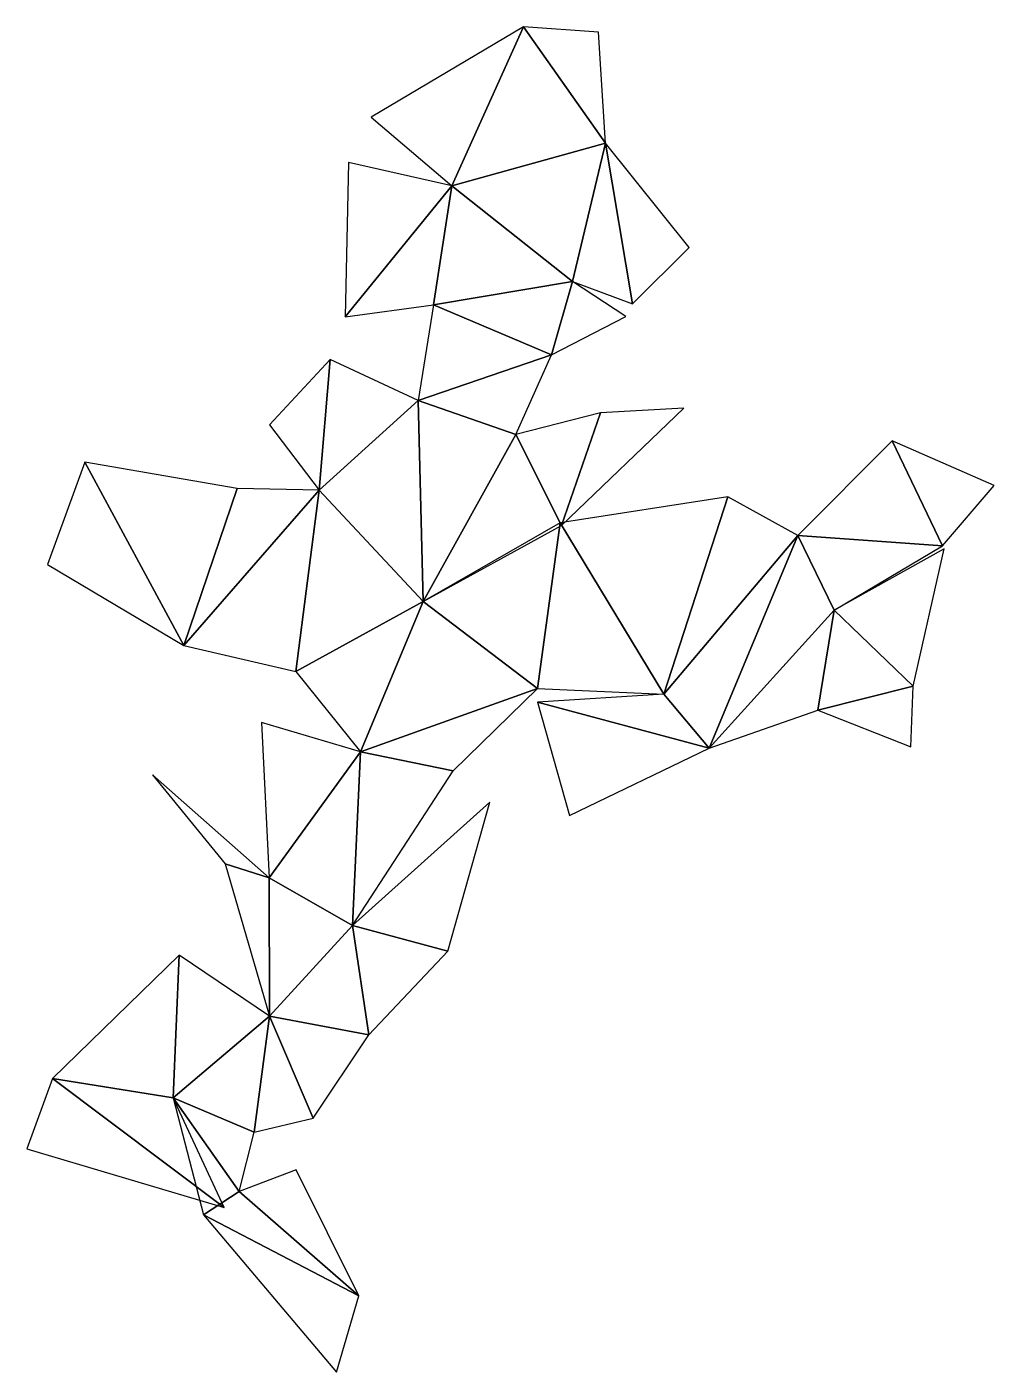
# Model space of a CAD drawing. Extents: x -200 to 253, y -349 to 281.
import ezdxf

# ---------------------------------------------------------------- set-up
doc = ezdxf.new("R2010")
doc.units = 0

msp = doc.modelspace()

# ---------------------------------------------------------------- linework, layer by layer
at = {"color": 0}
for p, q in [((32.35, 281.04), (-38.87, 238.82)), ((32.35, 281.04), (-1.22, 206.66)), ((70.74, 226.55), (32.35, 281.04)), ((67.42, 278.53), (32.35, 281.04)), ((70.74, 226.55), (67.42, 278.53)), ((-38.87, 238.82), (-1.22, 206.66)), ((70.74, 226.55), (-1.22, 206.66)), ((55.29, 161.82), (70.74, 226.55)), ((109.93, 177.7), (70.74, 226.55)), ((83.34, 151.38), (70.74, 226.55)), ((-49.52, 217.57), (-51.16, 145.28)), ((-1.22, 206.66), (-49.52, 217.57)), ((-1.22, 206.66), (-51.16, 145.28)), ((-1.22, 206.66), (-9.77, 150.91)), ((55.29, 161.82), (-1.22, 206.66)), ((83.34, 151.38), (109.93, 177.7)), ((55.29, 161.82), (-9.77, 150.91)), ((45.46, 127.44), (55.29, 161.82)), ((55.29, 161.82), (83.34, 151.38)), ((80.27, 145.34), (55.29, 161.82)), ((-51.16, 145.28), (-9.77, 150.91)), ((-9.77, 150.91), (-16.87, 105.97)), ((45.46, 127.44), (-9.77, 150.91)), ((45.46, 127.44), (80.27, 145.34)), ((45.46, 127.44), (-16.87, 105.97)), ((28.73, 90.02), (45.46, 127.44)), ((-58.1, 125.21), (-86.59, 94.66)), ((-58.1, 125.21), (-63.25, 64.07)), ((-16.87, 105.97), (-58.1, 125.21)), ((-16.87, 105.97), (-63.25, 64.07)), ((28.73, 90.02), (-16.87, 105.97)), ((-14.61, 11.92), (-16.87, 105.97)), ((50.22, 47.41), (107.49, 102.49)), ((107.49, 102.49), (68.41, 100.31)), ((-86.59, 94.66), (-63.25, 64.07)), ((68.41, 100.31), (28.73, 90.02)), ((50.22, 47.41), (68.41, 100.31)), ((-14.61, 11.92), (28.73, 90.02)), ((50.22, 47.41), (28.73, 90.02)), ((204.99, 87.18), (160.8, 42.8)), ((228.52, 37.95), (204.99, 87.18)), ((252.69, 66.26), (204.99, 87.18)), ((-172.98, 77.08), (-190.49, 29.18)), ((-101.72, 64.76), (-172.98, 77.08)), ((-172.98, 77.08), (-126.64, -8.78)), ((-101.72, 64.76), (-126.64, -8.78)), ((-63.25, 64.07), (-126.64, -8.78)), ((-63.25, 64.07), (-101.72, 64.76)), ((-63.25, 64.07), (-74.22, -20.85)), ((-14.61, 11.92), (-63.25, 64.07)), ((228.52, 37.95), (252.69, 66.26)), ((128.04, 60.87), (49.53, 48.65)), ((98.06, -31.52), (128.04, 60.87)), ((160.8, 42.8), (128.04, 60.87)), ((49.53, 48.65), (-14.61, 11.92)), ((-14.61, 11.92), (50.22, 47.41)), ((38.93, -28.88), (49.53, 48.65)), ((98.06, -31.52), (49.53, 48.65)), ((98.06, -31.52), (160.8, 42.8)), ((119.25, -56.79), (160.8, 42.8)), ((228.52, 37.95), (160.8, 42.8)), ((177.83, 7.74), (160.8, 42.8)), ((177.83, 7.74), (228.52, 37.95)), ((229.32, 36.56), (177.83, 7.74)), ((214.74, -27.76), (229.32, 36.56)), ((-190.49, 29.18), (-126.64, -8.78)), ((-14.61, 11.92), (-74.22, -20.85)), ((-43.96, -58.63), (-14.61, 11.92)), ((38.93, -28.88), (-14.61, 11.92)), ((119.25, -56.79), (177.83, 7.74)), ((170.16, -39.01), (177.83, 7.74)), ((214.74, -27.76), (177.83, 7.74)), ((-126.64, -8.78), (-74.22, -20.85)), ((-74.22, -20.85), (-43.96, -58.63)), ((-43.96, -58.63), (38.93, -28.88)), ((-0.53, -67.39), (38.93, -28.88)), ((38.93, -28.88), (98.06, -31.52)), ((170.16, -39.01), (214.74, -27.76)), ((213.75, -56.2), (214.74, -27.76)), ((98.06, -31.52), (38.99, -35.31)), ((38.99, -35.31), (119.25, -56.79)), ((38.99, -35.31), (53.92, -88.39)), ((98.06, -31.52), (119.25, -56.79)), ((119.25, -56.79), (170.16, -39.01)), ((170.16, -39.01), (213.75, -56.2)), ((-43.96, -58.63), (-90.36, -44.85)), ((-90.36, -44.85), (-86.67, -117.65)), ((-43.96, -58.63), (-86.67, -117.65)), ((-43.96, -58.63), (-47.68, -139.85)), ((-43.96, -58.63), (-0.53, -67.39)), ((53.92, -88.39), (119.25, -56.79)), ((-47.68, -139.85), (-0.53, -67.39)), ((-141.27, -69.36), (-107.25, -111.03)), ((-86.67, -117.65), (-141.27, -69.36)), ((16.62, -82.06), (-47.68, -139.85)), ((-3.09, -151.91), (16.62, -82.06)), ((-107.25, -111.03), (-86.47, -182.34)), ((-86.67, -117.65), (-107.25, -111.03)), ((-86.67, -117.65), (-86.47, -182.34)), ((-86.67, -117.65), (-47.68, -139.85)), ((-86.47, -182.34), (-47.68, -139.85)), ((-3.09, -151.91), (-47.68, -139.85)), ((-40.08, -191.15), (-47.68, -139.85)), ((-128.78, -153.86), (-188.18, -211.53)), ((-128.78, -153.86), (-131.59, -220.72)), ((-86.47, -182.34), (-128.78, -153.86)), ((-40.08, -191.15), (-3.09, -151.91)), ((-86.47, -182.34), (-131.59, -220.72)), ((-86.47, -182.34), (-93.79, -236.75)), ((-86.47, -182.34), (-40.08, -191.15)), ((-86.47, -182.34), (-66.11, -230.11)), ((-66.11, -230.11), (-40.08, -191.15)), ((-188.18, -211.53), (-200.11, -244.61)), ((-188.18, -211.53), (-131.59, -220.72)), ((-188.18, -211.53), (-107.73, -272.05)), ((-131.59, -220.72), (-117.37, -275.51)), ((-131.59, -220.72), (-100.77, -264.54)), ((-107.73, -272.05), (-131.59, -220.72)), ((-131.59, -220.72), (-93.79, -236.75)), ((-93.79, -236.75), (-66.11, -230.11)), ((-100.77, -264.54), (-93.79, -236.75)), ((-200.11, -244.61), (-107.73, -272.05)), ((-73.98, -254.36), (-100.77, -264.54)), ((-44.64, -313.42), (-73.98, -254.36)), ((-117.37, -275.51), (-100.77, -264.54)), ((-44.64, -313.42), (-100.77, -264.54)), ((-117.37, -275.51), (-55.17, -349.12)), ((-117.37, -275.51), (-44.64, -313.42)), ((-55.17, -349.12), (-44.64, -313.42))]:
    msp.add_line(p, q, dxfattribs=at)
at = {"color": 1}
for p, q in [((-1.22, 206.66), (32.35, 281.04)), ((32.35, 281.04), (70.74, 226.55)), ((-1.22, 206.66), (70.74, 226.55)), ((70.74, 226.55), (55.29, 161.82)), ((70.74, 226.55), (83.34, 151.38)), ((-51.16, 145.28), (-1.22, 206.66)), ((-9.77, 150.91), (-1.22, 206.66)), ((-1.22, 206.66), (55.29, 161.82)), ((-9.77, 150.91), (55.29, 161.82)), ((55.29, 161.82), (45.46, 127.44)), ((-9.77, 150.91), (45.46, 127.44)), ((-16.87, 105.97), (45.46, 127.44)), ((-63.25, 64.07), (-58.1, 125.21)), ((-63.25, 64.07), (-16.87, 105.97)), ((-16.87, 105.97), (-14.61, 11.92)), ((-16.87, 105.97), (28.73, 90.02)), ((68.41, 100.31), (50.22, 47.41)), ((28.73, 90.02), (-14.61, 11.92)), ((28.73, 90.02), (50.22, 47.41)), ((204.99, 87.18), (228.52, 37.95)), ((-126.64, -8.78), (-172.98, 77.08)), ((-126.64, -8.78), (-101.72, 64.76)), ((-126.64, -8.78), (-63.25, 64.07)), ((-74.22, -20.85), (-63.25, 64.07)), ((-63.25, 64.07), (-14.61, 11.92)), ((128.04, 60.87), (98.06, -31.52)), ((49.53, 48.65), (38.93, -28.88)), ((49.53, 48.65), (98.06, -31.52)), ((160.8, 42.8), (98.06, -31.52)), ((160.8, 42.8), (119.25, -56.79)), ((160.8, 42.8), (228.52, 37.95)), ((160.8, 42.8), (177.83, 7.74)), ((-74.22, -20.85), (-14.61, 11.92)), ((-14.61, 11.92), (-43.96, -58.63)), ((-14.61, 11.92), (38.93, -28.88)), ((177.83, 7.74), (119.25, -56.79)), ((177.83, 7.74), (170.16, -39.01)), ((177.83, 7.74), (214.74, -27.76)), ((38.93, -28.88), (-43.96, -58.63)), ((214.74, -27.76), (170.16, -39.01)), ((119.25, -56.79), (38.99, -35.31)), ((119.25, -56.79), (98.06, -31.52)), ((-86.67, -117.65), (-43.96, -58.63)), ((-47.68, -139.85), (-43.96, -58.63)), ((-0.53, -67.39), (-43.96, -58.63)), ((-107.25, -111.03), (-86.67, -117.65)), ((-47.68, -139.85), (-86.67, -117.65)), ((-86.47, -182.34), (-86.67, -117.65)), ((-47.68, -139.85), (-86.47, -182.34)), ((-47.68, -139.85), (-3.09, -151.91)), ((-47.68, -139.85), (-40.08, -191.15)), ((-131.59, -220.72), (-128.78, -153.86)), ((-131.59, -220.72), (-86.47, -182.34)), ((-93.79, -236.75), (-86.47, -182.34)), ((-40.08, -191.15), (-86.47, -182.34)), ((-66.11, -230.11), (-86.47, -182.34)), ((-131.59, -220.72), (-188.18, -211.53)), ((-107.73, -272.05), (-188.18, -211.53)), ((-100.77, -264.54), (-131.59, -220.72)), ((-93.79, -236.75), (-131.59, -220.72)), ((-100.77, -264.54), (-117.37, -275.51)), ((-100.77, -264.54), (-44.64, -313.42)), ((-44.64, -313.42), (-117.37, -275.51))]:
    msp.add_line(p, q, dxfattribs=at)

doc.saveas('drawing.dxf')
